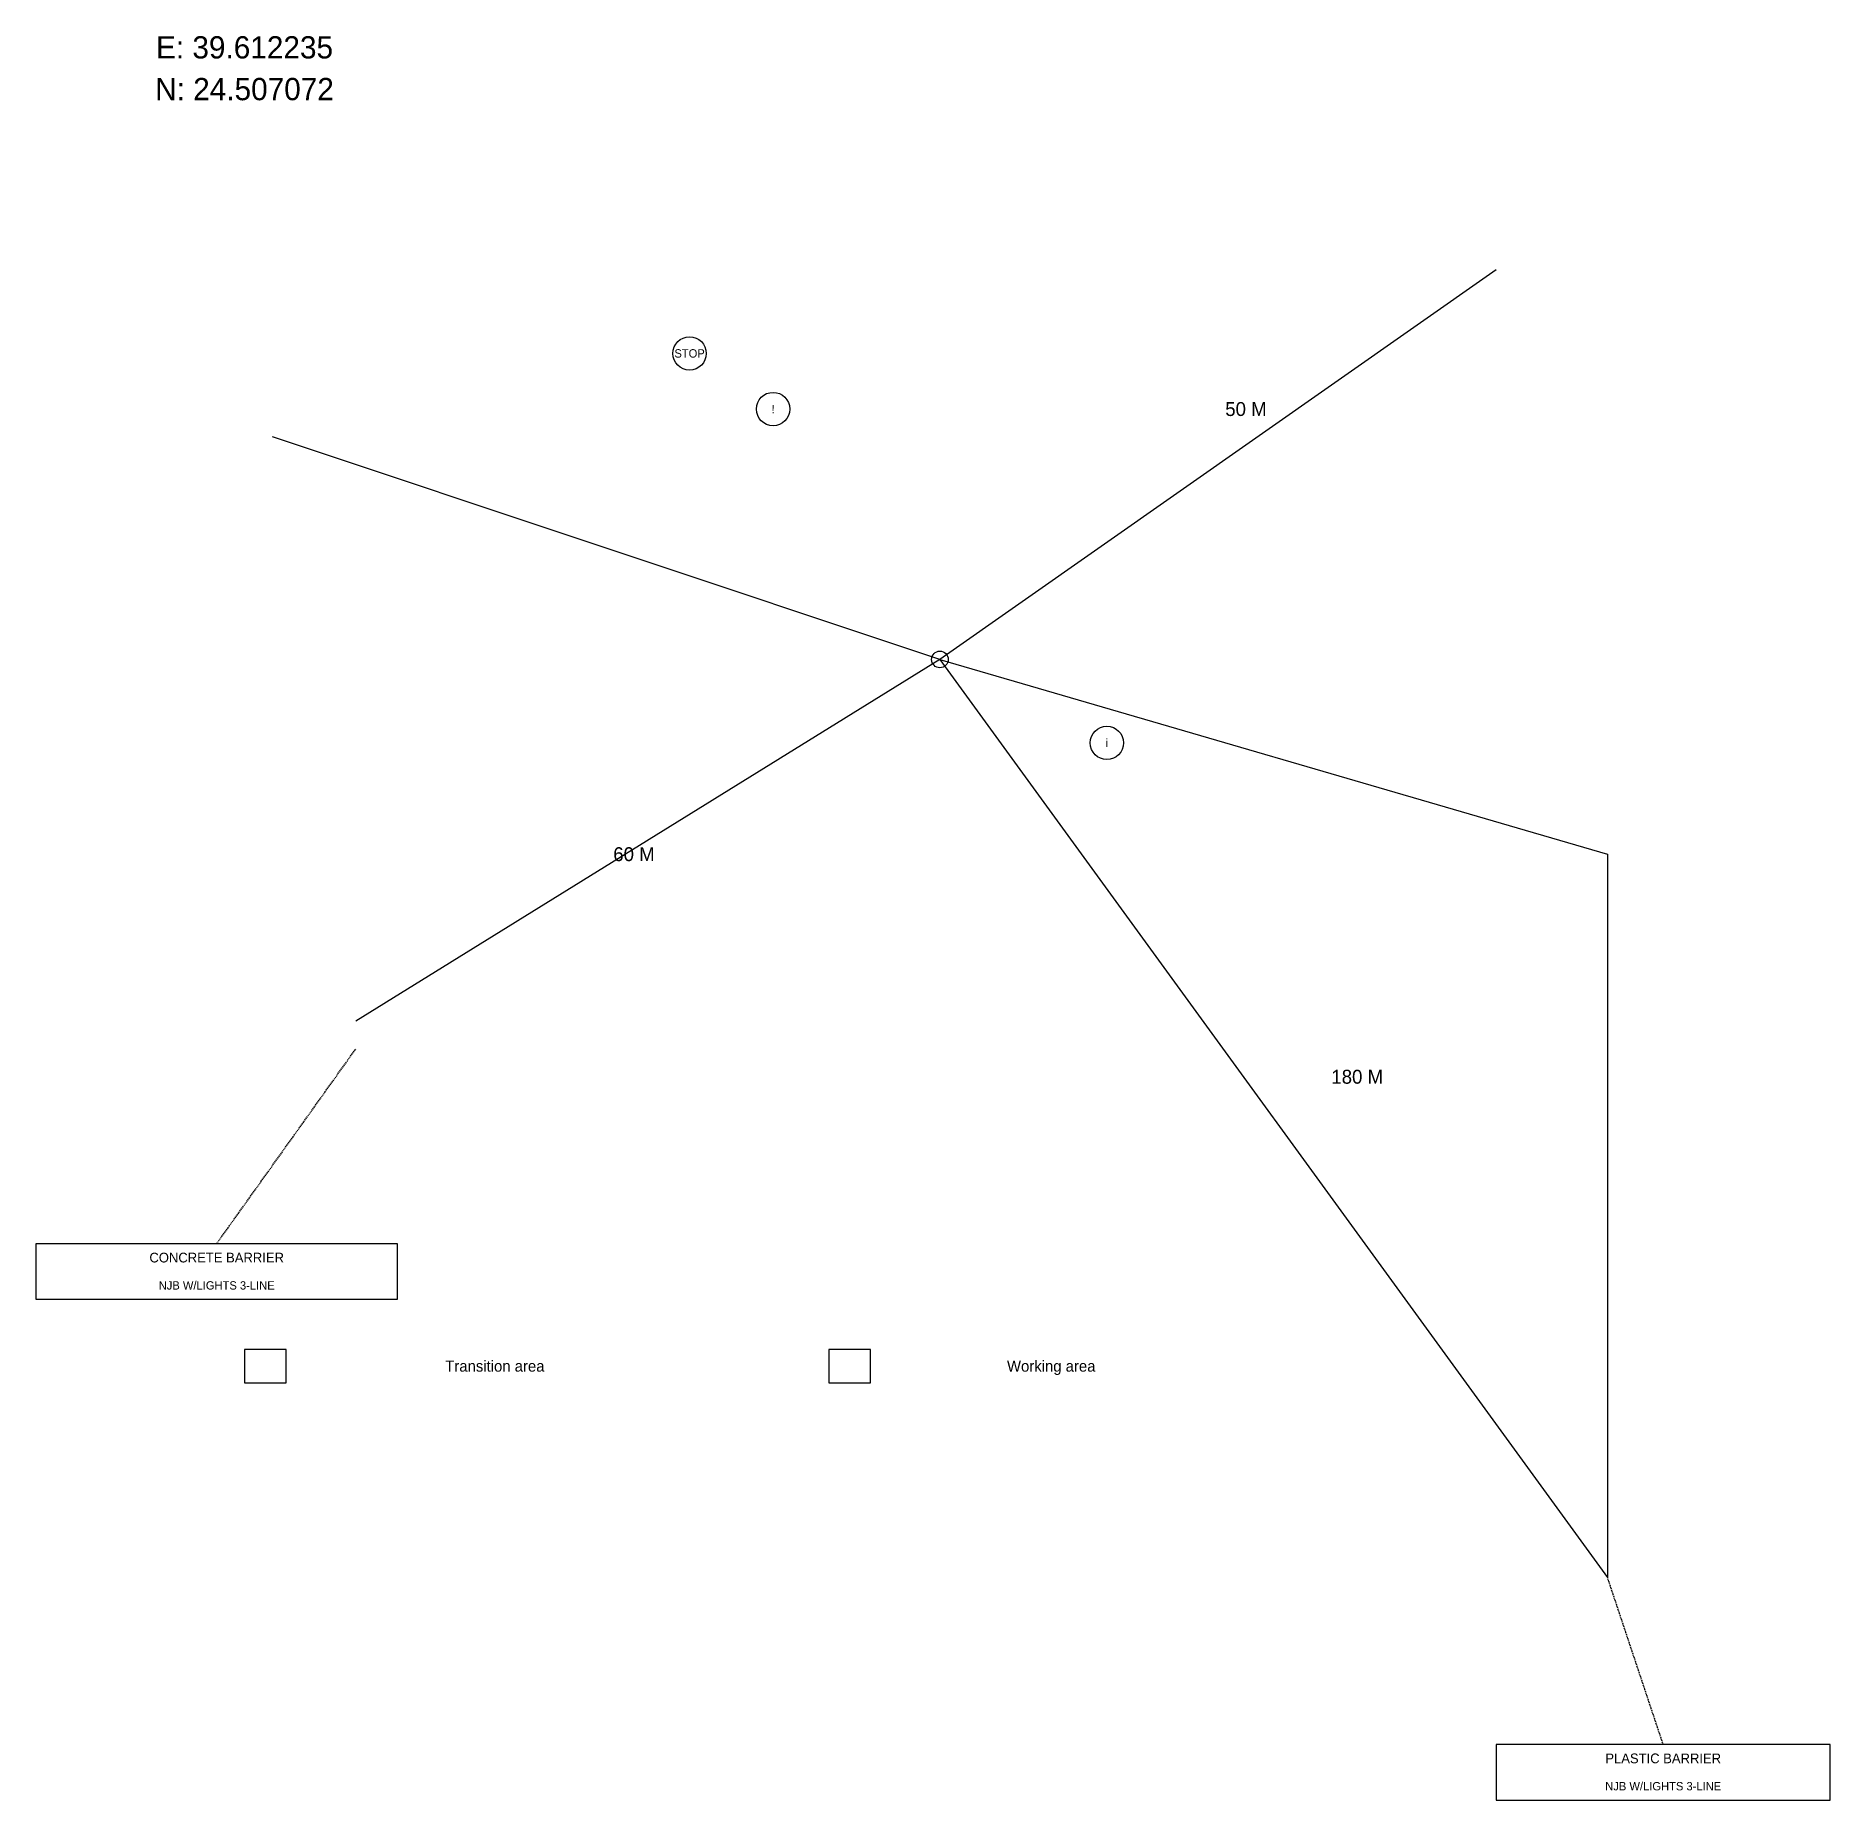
# Model space of a CAD drawing. Header units: metres. Extents: x -325 to 320, y -410 to 224.
import ezdxf
from ezdxf.enums import TextEntityAlignment as Align

# ---------------------------------------------------------------- set-up
doc = ezdxf.new("R2010")
doc.units = ezdxf.units.M
doc.linetypes.add('DASHED', pattern=[0.6, 0.4, -0.2])
for name, color, linetype in [('ALIGNMENT', 7, 'Continuous'), ('BARRIER', 1, 'Continuous'), ('DIM', 2, 'Continuous'), ('SIGNS', 5, 'Continuous'), ('TEXT', 7, 'Continuous'), ('TRANSITION', 1, 'Continuous'), ('WORKING', 2, 'Continuous')]:
    doc.layers.add(name, color=color, linetype=linetype)

msp = doc.modelspace()

# ---------------------------------------------------------------- linework, layer by layer
at = {"layer": 'ALIGNMENT'}
for p, q in [((0, 0), (-240, 80)), ((0, 0), (240, -70)), ((0, 0), (240, -330)), ((240, -70), (240, -330))]:
    msp.add_line(p, q, dxfattribs=at)
msp.add_circle((0, 0), 3, dxfattribs=at)
at = {"layer": 'BARRIER'}
for points in [[(-325, -230), (-195, -230), (-195, -210), (-325, -210)], [(200, -410), (320, -410), (320, -390), (200, -390)]]:
    msp.add_lwpolyline(points, close=True, dxfattribs=at)
at = {"layer": 'DIM', "linetype": 'DASHED'}
for p, q in [((-260, -210), (-210, -140)), ((260, -390), (240, -330))]:
    msp.add_line(p, q, dxfattribs=at)
at = {"layer": 'SIGNS'}
for centre in [(-90, 110), (-60, 90), (60, -30)]:
    msp.add_circle(centre, 6, dxfattribs=at)
at = {"layer": 'TRANSITION'}
msp.add_line((200, 140), (0, 0), dxfattribs=at)
msp.add_lwpolyline([(-250, -260), (-235, -260), (-235, -248), (-250, -248)], close=True, dxfattribs=at)
at = {"layer": 'WORKING'}
msp.add_line((0, 0), (-210, -130), dxfattribs=at)
msp.add_lwpolyline([(-40, -260), (-25, -260), (-25, -248), (-40, -248)], close=True, dxfattribs=at)

# ---------------------------------------------------------------- texts
at = {"layer": 'BARRIER'}
for s, height, p in [('CONCRETE BARRIER', 3.5, (-260, -215)), ('NJB W/LIGHTS 3-LINE', 3, (-260, -225)), ('PLASTIC BARRIER', 3.5, (260, -395)), ('NJB W/LIGHTS 3-LINE', 3, (260, -405))]:
    msp.add_text(s, height=height, dxfattribs=at).set_placement(p, align=Align.MIDDLE_CENTER)
at = {"layer": 'DIM'}
for s, p in [('50 M', (110, 90)), ('60 M', (-110, -70)), ('180 M', (150, -150))]:
    msp.add_text(s, height=5, dxfattribs=at).set_placement(p, align=Align.MIDDLE_CENTER)
at = {"layer": 'SIGNS'}
for s, p in [('STOP', (-90, 110)), ('!', (-60, 90)), ('i', (60, -30))]:
    msp.add_text(s, height=3, dxfattribs=at).set_placement(p, align=Align.MIDDLE_CENTER)
at = {"layer": 'TEXT'}
for s, height, p in [('E: 39.612235', 8, (-250, 220)), ('N: 24.507072', 8, (-250, 205)), ('Transition area', 4, (-160, -254)), ('Working area', 4, (40, -254))]:
    msp.add_text(s, height=height, dxfattribs=at).set_placement(p, align=Align.MIDDLE_CENTER)

doc.saveas('drawing.dxf')
